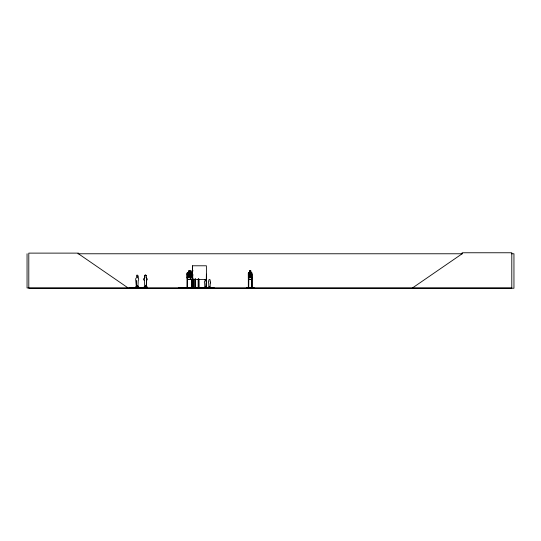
<?xml version="1.0" encoding="UTF-8"?>
<svg xmlns="http://www.w3.org/2000/svg" width="541" height="541" viewBox="0 0 541 541"><rect width="100%" height="100%" fill="white"/><g stroke="black" fill="none" stroke-linecap="round" stroke-linejoin="round"><path stroke-width="0.81" d="M137.881 287.17L138.246 280.522A1.724 1.515 -90 0 0 137.928 277.81L137.928 275.951A0.859 0.757 -90 0 0 137.171 275.092A0.859 0.757 -90 0 0 136.413 275.951L136.413 277.81A1.724 1.515 -90 0 0 136.095 280.522L136.413 287.17M146.192 287.163L146.503 280.515A1.724 1.515 -90 0 0 146.192 277.804L146.239 277.804A1.724 1.515 -90 0 1 146.557 280.515L146.239 287.163L144.67 287.163M137.705 286.148L137.177 286.182L137.475 286.534M137.779 286.277L137.049 286.331L137.779 286.385M137.515 286.514L137.231 286.121L137.772 286.432M145.509 286.338L146.05 286.175M145.786 286.148C145.346 286.48 145.752 286.581 145.603 286.121M137.624 286.148C136.974 286.27 137.597 286.71 137.326 286.148M145.394 286.324L145.685 286.317M251.518 279.366L251.93 277.682M246.513 287.907L253.905 287.913M196.924 287.907L190.053 287.67L196.904 287.913M193.482 287.67L193.543 279.028M192.833 275.457C192.096 278.04 190.155 277.486 192.468 275.085C190.222 273.137 192.224 272.123 192.799 274.7M190.608 273.908L189.911 275.092L190.642 276.323M248.752 272.529L248.326 273.131L248.346 287.947M248.765 272.583L248.366 273.158L248.475 287.947M129.712 287.94L129.833 287.541L135.176 287.724M130.442 287.934L130.151 287.94M131.632 287.541L131.679 287.826M132.105 287.541L132.126 287.826M136.467 286.825L136.494 287.826M136.643 287.934L137.062 287.947M138.144 287.535L138.023 287.934M138.144 287.717L138.442 287.947M138.408 287.92L138.753 287.927M137.887 286.825L138.739 286.825L138.618 287.94M139.849 287.934L140.092 287.927M140.417 287.535L140.288 287.934M144.785 287.717L145.407 287.913L144.785 287.717L144.778 286.818M190.817 272.529L190.276 273.131L190.276 277.682L190.804 279.366M190.845 279.312L190.337 277.675L190.358 273.151L190.845 272.583M192.603 265.787L192.528 287.913L192.549 265.787L206.392 265.787L206.425 287.947C205.161 288.664 203.943 287.109 204.728 287.677M204.931 287.792L204.687 287.94M206.182 287.197L206.317 287.792L205.891 287.94M249.57 272.583L248.968 273.151L248.968 276.316L249.57 277.675L250.686 277.675L251.288 276.316L250.726 270.831M205.167 279.447L204.883 281.185A1.15 1.15 0 0 0 204.647 282.99L204.883 287.427L206.033 287.427L206.27 282.99A1.15 1.15 0 0 0 206.033 281.185L205.742 279.447M412.472 287.947L462.136 253.77L462.136 252.762L511.793 252.762L511.793 287.947L27.05 287.947L27.05 253.77M192.035 270.885L192.035 272.583L191.183 273.151L191.183 276.316L192.035 277.675M253.878 287.67L246.527 287.67L253.891 287.907M129.854 287.826L147.22 287.927L147.051 286.818L146.198 286.818M146.462 287.947L147.051 287.717L129.955 287.934M205.965 287.859L206.446 287.69M208.731 287.947L209.09 287.927M209.063 287.947L208.616 287.197L208.752 287.677M186.848 287.913L186.936 287.447M190.73 273.11L189.546 274.7C188.965 272.123 186.963 273.137 189.208 275.085C186.841 277.513 188.931 278.02 189.573 275.457L190.642 277.141M77.823 253.77L462.393 253.77M511.414 253.77L513.95 253.77L513.95 288.238L28.795 288.238L28.795 253.12L78.459 253.12L78.459 253.77L128.116 287.947M193.103 270.831L191.974 270.831L191.974 272.529L190.412 272.529M190.358 270.885L188.775 270.885L188.775 272.583L187.923 273.151L187.923 276.316L188.775 277.675L190.358 277.675M249.57 270.885L250.726 270.885M248.711 272.529L249.57 272.529M250.726 272.529L251.545 272.529M187.585 272.583L192.035 272.583M248.732 272.583L251.524 272.583M251.93 287.947L251.964 273.124L251.484 272.583M190.358 273.151L188.775 273.151L188.775 276.316L190.358 276.316M186.99 274.165L187.457 274.165L187.402 287.947M192.549 274.165L192.86 287.947M206.392 274.165L206.128 287.947M248.346 274.165L248.806 274.165L248.718 287.947M144.67 275.944L144.724 275.944A0.859 0.757 -90 0 1 145.482 275.085A0.859 0.757 -90 0 1 146.239 275.944L146.192 275.944A0.859 0.757 -90 0 0 145.428 275.085A0.859 0.757 -90 0 0 144.67 275.944L144.67 277.804A1.724 1.515 -90 0 0 144.359 280.515L144.724 287.163M137.928 275.951L137.928 277.81M248.326 277.682L248.738 279.366M144.67 277.804L144.724 275.944M187.585 279.312L193.184 279.312M248.732 279.312L251.524 279.312M193.191 279.366L187.544 279.366L187.024 277.682M248.698 279.366L251.558 279.366M192.603 279.575L206.392 279.575M136.095 280.522L136.359 287.17L137.928 287.17M144.359 280.515L144.406 280.515A1.724 1.515 -90 0 1 144.724 277.804M145.509 286.027L146.259 286.027L146.259 287.535L146.205 286.027M133.127 287.399L134.276 287.399M141.438 287.393L142.587 287.393M248.299 287.447L248.853 287.447L248.84 287.947M251.551 287.447L252.099 287.447L252.092 287.947L252.052 274.165L251.599 274.165L251.558 287.947M187.511 287.589L200.725 287.913M205.086 287.582L205.823 287.582M209.103 287.582L209.847 287.582M197.1 287.69L200.697 287.69L197.073 287.947M204.593 287.677L206.317 287.677M208.616 287.677L210.341 287.677M210.354 287.859L208.481 287.934L208.846 287.947M210.435 287.94L210.341 287.197L210.206 287.677M198.892 279.028L198.966 287.94M198.723 287.907L198.608 279.028M191.487 272.583L192.055 273.151L192.035 276.316M251.504 272.529L251.964 273.124M248.407 277.675L248.765 279.312M195.227 287.88L195.26 279.028M251.781 287.447L251.849 287.947M251.721 274.165L251.687 287.947M250.767 272.529L250.767 270.831L249.529 270.831L249.611 272.583M248.677 274.165L248.603 287.947M248.529 287.447L248.549 287.947M213.999 287.947L213.999 287.521L178.523 287.521L178.523 287.947M212.992 287.521L212.992 287.947M209.739 287.677L209.739 286.669L209.218 286.669L209.218 287.677M205.722 287.677L205.722 286.669L205.195 286.669L205.195 287.677M198.811 287.447L198.872 287.947M198.77 279.028L198.675 287.947M198.52 287.447L198.52 287.947M198.432 279.028L198.398 287.947M198.141 279.028L198.141 287.947M198.087 287.447L198.087 287.947M195.632 287.447L195.632 287.947L195.592 279.028M195.47 279.028L195.511 287.947M195.315 287.447L195.335 287.947M195.132 279.028L195.132 287.947M194.07 287.447L194.07 287.947M194.016 279.028L193.962 287.947M193.604 287.447L193.597 287.947M192.731 274.165L192.724 287.947M192.312 271.169L192.312 271.738M192.055 279.028L192.123 287.947M192.001 287.447L192.001 287.947M191.588 279.028L191.642 287.947M191.534 287.447L191.534 287.947M190.358 272.583L190.412 270.831L188.714 270.831L188.714 272.529L187.558 272.529L187.024 273.131L186.956 287.947M187.511 287.447L187.511 287.947M187.078 273.158L187.078 277.675M179.524 287.521L179.524 287.947M146.875 286.818L146.875 287.535L144.954 287.535L144.954 286.818L144.102 286.818L144.102 287.717M146.192 275.944L146.239 277.804M145.57 286.027L145.509 287.535M143.487 287.717L135.967 287.541L135.967 286.825M138.564 286.825L138.564 287.541M137.948 287.541L137.948 286.033L137.198 286.033L137.198 287.541M137.894 286.033L137.887 287.541M137.258 286.033L137.258 287.541M136.643 287.541L136.643 286.825L135.791 286.825L135.791 287.724M210.293 282.99L210.05 287.427L208.9 287.427L208.664 282.99A1.15 1.15 0 0 1 208.9 281.185C207.859 278.926 211.098 278.926 210.05 281.185A1.15 1.15 0 0 1 210.293 282.99M251.234 277.039L250.848 277.093L250.185 275.457L249.144 277.107L249.928 275.085L249.178 273.144L250.686 273.151L250.686 276.316L249.57 276.316L249.543 273.158L250.165 274.7L251.186 273.144L250.429 275.092L251.234 277.039M190.074 271.169L189.059 271.169L189.059 271.738L190.074 271.738L190.074 271.169M250.49 271.169L249.766 271.169L249.766 271.738L250.49 271.738L250.49 271.169"/></g></svg>
